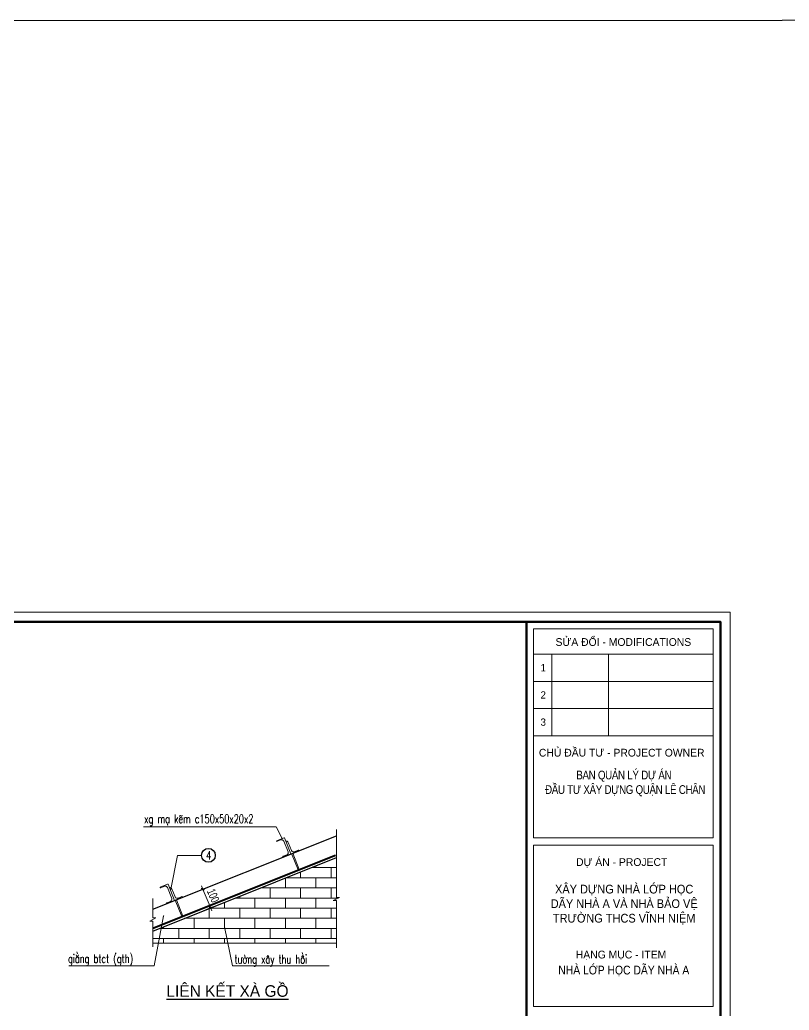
# Model space of a CAD drawing. Header units: millimetres. Extents: x 3174748 to 6019813, y -1021377 to -112338.
# Drawn here: x 3918273 to 3951928, y -294039 to -250704 of the extents above; entities that cross this region are included whole.
import ezdxf
from ezdxf.enums import TextEntityAlignment as Align

# ---------------------------------------------------------------- set-up
doc = ezdxf.new("R2010")
doc.units = ezdxf.units.MM
doc.header["$LTSCALE"] = 60
doc.header["$MEASUREMENT"] = 0
doc.layers.get('DEFPOINTS').update_dxf_attribs({"lineweight": 0})
for name, color, linetype, lineweight in [('08. Net Text', 3, 'Continuous', 13), ('dim', 144, 'Continuous', 13), ('Hatch', 116, 'Continuous', 0), ('Khungten_LCDI', 7, 'Continuous', 5), ('LC Dim', 8, 'Continuous', 18), ('LC ISO', 153, 'Continuous', 13), ('LC Khac', 4, 'Continuous', 9), ('LC Net dam 1', 30, 'Continuous', 30), ('LC Net dam2', 6, 'Continuous', 40), ('LC Net thay', 7, 'Continuous', 25), ('LC Text1', 3, 'Continuous', 20), ('LC Text2', 7, 'Continuous', 25)]:
    doc.layers.add(name, color=color, linetype=linetype, lineweight=lineweight)
doc.styles.add('HOATBIF', font='hoatbif.shx', dxfattribs={"width": 0.7})
doc.styles.add('Khungten', font='VHAVAN.TTF', dxfattribs={"width": 0.9, "height": 5000})
doc.styles.add('LC 1', font='VHAVANB.TTF')
doc.styles.add('LC 3', font='vnsimli.shx', dxfattribs={"width": 0.75})
doc.styles.add('Text Khung Ten', font='VHAVAN.TTF')
doc.styles.add('Title', font='VHBLACK.TTF', dxfattribs={"width": 0.8})
doc.dimstyles.new('1-135', dxfattribs={"dimscale": 135, "dimtxt": 2.5, "dimasz": 0.35, "dimexe": 0.5, "dimexo": 0, "dimgap": 0.8, "dimtad": 1, "dimdec": 0, "dimzin": 0, "dimdsep": 46, "dimtxsty": 'HOATBIF', "dimblk1": 'DOT', "dimblk2": 'DOT', "dimsah": 1, "dimcen": -1, "dimdle": 1, "dimclrd": 256, "dimclre": 256, "dimclrt": 4, "dimadec": 3, "dimazin": 2, "dimtfac": 0.333333, "dimtdec": 0, "dimtix": 1, "dimtmove": 2, "dimatfit": 3, "dimldrblk": 'DOT', "dimfxl": 1, "dimtvp": 0.833333, "dimtolj": 1, "dimtzin": 0, "dimarcsym": 0})
doc.dimstyles.new('1-160', dxfattribs={"dimscale": 160, "dimtxt": 2.5, "dimasz": 0.35, "dimexe": 0.5, "dimexo": 0, "dimgap": 0.8, "dimtad": 1, "dimdec": 0, "dimzin": 0, "dimdsep": 46, "dimtxsty": 'HOATBIF', "dimblk1": 'DOT', "dimblk2": 'DOT', "dimsah": 1, "dimcen": -1, "dimdle": 1, "dimclrd": 256, "dimclre": 256, "dimclrt": 4, "dimadec": 3, "dimazin": 2, "dimtfac": 0.333333, "dimtdec": 0, "dimtix": 1, "dimtmove": 2, "dimatfit": 3, "dimldrblk": 'DOT', "dimfxl": 1, "dimtvp": 0.833333, "dimtolj": 1, "dimtzin": 0, "dimarcsym": 0})

# ---------------------------------------------------------------- blocks, each defined once
blk = doc.blocks.new('Nha o can bo nhan vien Trung doan')
at = {"layer": 'DEFPOINTS', "lineweight": 0}
blk.add_lwpolyline([(-1200, -14850), (-1200, 14850), (40800, 14850), (40800, -14850)], close=True, dxfattribs=at)
at = {"layer": 'Khungten_LCDI', "color": 5, "lineweight": 60}
blk.add_line((36600, 14650), (36600, -14650), dxfattribs=at)
at = {"layer": 'Khungten_LCDI', "color": 5, "lineweight": 25}
blk.add_line((40600, -14650), (40600, 14650), dxfattribs=at)
at = {"layer": 'Khungten_LCDI', "color": 9, "lineweight": 15}
for p, q in [((36750, 13981), (40450, 13981)), ((37123, 13981), (37123, 12297)), ((38293, 13981), (38293, 12297)), ((36750, 13420), (40450, 13420)), ((36750, 12858), (40450, 12858)), ((36750, 12297), (40450, 12297))]:
    blk.add_line(p, q, dxfattribs=at)
at = {"layer": 'Khungten_LCDI', "color": 5, "lineweight": 60}
blk.add_lwpolyline([(0, -14650), (0, 14650), (40600, 14650), (40600, -14650)], close=True, dxfattribs=at)
at = {"layer": 'Khungten_LCDI', "color": 9, "lineweight": 15}
for points in [[(36750, 10190), (40450, 10190), (40450, 14500), (36750, 14500)], [(36750, 6712), (40450, 6712), (40450, 10040), (36750, 10040)]]:
    blk.add_lwpolyline(points, close=True, dxfattribs=at)
at = {"color": 7, "style": 'Khungten'}
for s, p in [('söa ®æi - modifications', (38600, 14151)), ('chñ ®Çu t\xad - project owner', (38566, 11868)), ('dù ¸n - project', (38566, 9612)), ('h¹ng môc - item', (38552, 7704))]:
    blk.add_text(s, height=160, dxfattribs=at).set_placement(p, align=Align.CENTER)
at = {"color": 4, "char_height": 180, "attachment_point": 5, "style": 'Khungten'}
for s, insert, width in [('{\\f.VnArialH|b0|i0|c0|p34;\\W0.8;\\T0.95;Ban qu¶n lý dù\\fArial|b0|i0|c0|p34; \\f.VnArialH|b0|i0|c0|p34;¸n\\P ®Çu t\xad x©y dùng quËn lª ch©n}', (38609, 11313), 3350.41), ('{\\f.VnArialH|b0|i0|c0|p34;x©y dùng nhµ líp häc \\Pd·y nhµ a vµ nhµ b¶o vÖ tr\xadêng thcs vÜnh niÖm}', (38617, 8814), 3318.94), ('{\\f.VnArialH|b0|i0|c0|p34;\\W0.85;NHµ líp häc d·y nhµ a}', (38609, 7444), 3815.43)]:
    blk.add_mtext(s, dxfattribs=dict(at, insert=insert, width=width))
at = {"color": 7, "style": 'Khungten', "width": 0.8}
for tag, p in [('REVISION', (39499, -10746)), ('NGAYHT', (39546, -11609))]:
    blk.add_attdef(tag, text='', height=200, dxfattribs=at).set_placement(p, align=Align.CENTER)
at = {"layer": '08. Net Text', "color": 7, "style": 'Text Khung Ten'}
blk.add_text('1', height=150, dxfattribs=at).set_placement((36892, 13627))
at = {"layer": '08. Net Text', "color": 7, "ltscale": 2, "style": 'Text Khung Ten'}
for s, p in [('2', (36892, 13065)), ('3', (36892, 12504))]:
    blk.add_text(s, height=150, dxfattribs=at).set_placement(p)
at = {"layer": 'LC Text1', "style": 'Title', "width": 1.485915}
for tag, p, p2 in [('TENBANVE1', (36913, -8886), (40339, -8886)), ('TENBANVE2', (36913, -9562), (40339, -9562))]:
    blk.add_attdef(tag, text='', height=250, dxfattribs=at).set_placement(p, p2, align=Align.FIT)
at = {"layer": 'LC Text1', "style": 'Title', "width": 0.7}
blk.add_attdef('SOBANVE', text='', height=250, dxfattribs=at).set_placement((39562, -13896), align=Align.CENTER)
blk = doc.blocks.new('DOT')
at = {"layer": 'LC Dim'}
blk.add_line((-3, 0), (3, 0), dxfattribs=at)
at = {"layer": 'LC Dim', "color": 4}
blk.add_line((-1, -1), (1, 1), dxfattribs=at)
blk.add_lwpolyline([(0.5, 1), (-1, -0.5), (-0.5, -1), (1, 0.5)], close=True, dxfattribs=at)
blk = doc.blocks.new('*D329')
at = {"layer": 'DEFPOINTS', "color": 0, "ltscale": 0.3, "transparency": 16777216}
for p in [(3305800, -441911), (3306143, -442728), (3306463, -442594)]:
    blk.add_point(p, dxfattribs=at)
at = {"layer": 'LC Dim', "lineweight": -2, "ltscale": 0.3, "transparency": 16777216}
for p, q in [((3305800, -441911), (3306191, -441748)), ((3306142, -441825), (3306443, -442545)), ((3306143, -442728), (3306533, -442565))]:
    blk.add_line(p, q, dxfattribs=at)
for p, xscale, yscale, zscale, rotation in [((3306121, -441777), 52.49999999999999, 52.49999999999999, 52.49999999999999, 112.7093784008755), ((3306463, -442594), 52.50000000000001, 52.50000000000001, 52.50000000000001, 292.7093784008755)]:
    blk.add_blockref('DOT', p, dxfattribs=dict(at, xscale=xscale, yscale=yscale, zscale=zscale, rotation=rotation))
at = {"layer": 'LC Dim', "color": 4, "ltscale": 0.3, "transparency": 16777216, "insert": (3306576, -442066), "char_height": 375, "attachment_point": 5, "rotation": 292.7094, "style": 'HOATBIF'}
blk.add_mtext('\\A1;100', dxfattribs=at)
blk = doc.blocks.new('TIEUDE2')
at = {"layer": 'LC Text2', "color": 7, "style": 'LC 1'}
blk.add_attdef('%%UTIªU§Ò', text='', height=3.5, dxfattribs=at).set_placement((0, 0), align=Align.BOTTOM_CENTER)
blk.add_attdef('TL', text='', height=2.2, dxfattribs=at).set_placement((0, -1.8), align=Align.TOP_CENTER)
blk = doc.blocks.new('d®')
at = {"layer": 'Hatch', "ltscale": 2}
h = blk.add_hatch(dxfattribs=at)
h.set_pattern_fill('AR-BRSTD', color=256, scale=167.357628, style=0)
h.set_pattern_definition([(0, (987437.6, -572872.9), (0, 446.34279), []), (90, (987437.6, -572872.9), (-669.43051, 446.3428), [446.3428, -446.3428])])
h.paths.add_polyline_path([(3311999, -442382.2), (3311861.1, -442382.2), (3312126.3, -442247.4), (3311999, -442247.4), (3311999, -440392.4), (3303923.1, -443622.7), (3303923.1, -444157.2), (3311999, -444157.2)])
at = {"layer": 'LC ISO'}
blk.add_line((3311999, -444157.2, -81.4), (3303923.1, -444157.2, -81.4), dxfattribs=at)
at = {"layer": 'LC ISO', "linetype": 'ByBlock', "elevation": -81.4}
for points in [[(3311999, -444361.3), (3311999, -442286.6), (3311861.1, -442286.6), (3312126.3, -442151.7), (3311999, -442151.7), (3311999, -439161.5)], [(3303923.1, -444318), (3303923.1, -443184.2), (3303785.2, -443184.2), (3304050.4, -443049.4), (3303923.1, -443049.4), (3303923.1, -442188.4)]]:
    blk.add_lwpolyline(points, dxfattribs=at)
at = {"layer": 'LC Khac'}
for p, q in [((3309694.9, -439515.1, -81.4), (3309362.3, -439647.8, -81.4)), ((3309362.3, -439647.8, -81.4), (3309369.6, -439666, -81.4)), ((3309551.7, -439610.8, -81.4), (3309390.7, -439675.1, -81.4)), ((3309681.8, -439666.7, -81.4), (3309870.5, -440140.4, -81.4)), ((3309716.1, -439524.2, -81.4), (3309997, -440229, -81.4)), ((3309879.8, -439720.5, -81.4), (3310020.7, -440083.9, -81.4)), ((3310157.7, -440133.2, -81.4), (3310318.7, -440069, -81.4)), ((3310339.8, -440078.1, -81.4), (3310347.1, -440096.2, -81.4)), ((3309649.1, -440367.2, -81.4), (3309644.5, -440355.7, -81.4)), ((3309996.7, -440228.5, -81.4), (3309649.3, -440367.1, -81.4)), ((3309814.6, -440270.4, -81.4), (3309653.6, -440334.5, -81.4)), ((3310027.1, -440217, -81.4), (3310312.6, -440934.2, -81.4)), ((3310075.9, -440197.5, -81.4), (3310361.4, -440914.7, -81.4)), ((3310315.9, -440942.5, -81.4), (3310364.7, -440922.9, -81.4)), ((3304572.7, -441556.6, -81.4), (3304240.1, -441689.3, -81.4)), ((3304240.1, -441689.3, -81.4), (3304247.4, -441707.4, -81.4)), ((3304429.5, -441652.3, -81.4), (3304268.5, -441716.5, -81.4)), ((3304559.6, -441708.2, -81.4), (3304750.8, -442188.4, -81.4)), ((3304592.3, -441562.7, -81.4), (3304877.3, -442276.9, -81.4)), ((3304753, -441761, -81.4), (3304898.5, -442125.3, -81.4)), ((3304862.2, -442282.3, -81.4), (3304529.6, -442415, -81.4)), ((3304694.9, -442318.4, -81.4), (3304533.8, -442382.5, -81.4)), ((3304907.5, -442264.9, -81.4), (3305193, -442982, -81.4)), ((3304956.3, -442245.3, -81.4), (3305241.8, -442962.5, -81.4)), ((3305035.5, -442174.7, -81.4), (3305196.4, -442110.4, -81.4)), ((3305217.6, -442119.5, -81.4), (3305224.8, -442137.7, -81.4)), ((3304529.3, -442415.2, -81.4), (3304524.7, -442403.6, -81.4)), ((3305193, -442982, -81.4), (3305241.8, -442962.5, -81.4))]:
    blk.add_line(p, q, dxfattribs=at)
for centre, radius, start, end in [((3309384.7, -439659.9, -81.4), 16.3, 201.75032, 291.75032), ((3309588.8, -439703.8, -81.4), 100.1, 21.75032, 111.75032), ((3309701, -439530.3, -81.4), 16.3, 21.75032, 111.75032), ((3309797.1, -439755.1, -81.4), 89.6, 22.70245, 102.85182), ((3309777.6, -440177.4, -81.4), 100.1, 291.70884, 21.70884), ((3310114.8, -440037.3, -81.4), 105, 206.33198, 294.07481), ((3310324.7, -440084.1, -81.4), 16.3, 21.75032, 111.75032), ((3309659.6, -440349.7, -81.4), 16.3, 111.70884, 201.70884), ((3304262.5, -441701.4, -81.4), 16.3, 201.75032, 291.75032), ((3304466.6, -441745.2, -81.4), 100.1, 21.75032, 111.75032), ((3304578.7, -441571.7, -81.4), 16.3, 21.75032, 111.75032), ((3304670.3, -441795.6, -81.4), 89.6, 22.70245, 102.85182), ((3304657.8, -442225.4, -81.4), 100.1, 291.70884, 21.70884), ((3304992.6, -442078.8, -81.4), 105, 206.33198, 294.07481), ((3305202.5, -442125.5, -81.4), 16.3, 21.75032, 111.75032), ((3304539.9, -442397.6, -81.4), 16.3, 111.70884, 201.70884)]:
    blk.add_arc(centre, radius, start, end, dxfattribs=at)
at = {"layer": 'LC Net dam2'}
blk.add_line((3303923.1, -443490.5, -81.4), (3311953.4, -440278.4, -81.4), dxfattribs=at)
at = {"layer": 'LC Net thay'}
for p, q in [((3303923.1, -442658.6, -81.4), (3311999, -439428.2, -81.4)), ((3303923.1, -443622.7, -81.4), (3311999, -440392.4, -81.4))]:
    blk.add_line(p, q, dxfattribs=at)
at = {"layer": 'LC Text2', "ltscale": 100}
blk.add_circle((3306366.8, -440292.2), 304.2, dxfattribs=at)
at = {"layer": 'LC Text2'}
ref = blk.add_blockref('TIEUDE2', (3307204.7, -446669.7), dxfattribs=dict(at, xscale=149.9999961097171, yscale=149.9999961097171, zscale=149.9999961097171))
ref.add_attrib('%%UTIªU§Ò', '%%Uliªn kÕt xµ gå', dxfattribs={"color": 7, "height": 509.422, "style": 'LC 1'}).set_placement((3307204.7, -446669.7), align=Align.BOTTOM_CENTER)
at = {"layer": 'LC Text1', "color": 3, "style": 'LC 3', "width": 0.7}
for s, p in [('xg m¹ kÏm c150x50x20x2', (3303542.3, -438873.7)), ('gi»ng btct (gth)', (3300189.2, -445025.8, -81.4)), ('t\xadêng x©y thu håi', (3307515.8, -445051.6, -81.4))]:
    blk.add_text(s, height=375, dxfattribs=at).set_placement(p)
at = {"layer": 'LC Text2', "ltscale": 100, "style": 'LC 3', "width": 0.75}
blk.add_text('4', height=375, dxfattribs=at).set_placement((3306383.9, -440292.2), align=Align.MIDDLE_CENTER)
at = {"layer": 'LC Dim', "ltscale": 0.3}
dim = blk.add_aligned_dim(p1=(3305800.5, -441910.8, -81.4), p2=(3306142.5, -442728.1, -81.4), distance=347.8, text='100', dimstyle='1-160', override={"dimscale": 150, "dimlfac": 0.127877}, dxfattribs=at)
dim.commit()
dim.dimension.update_dxf_attribs({"geometry": '*D329', "text_midpoint": (3306576, -442066.5, -81.4)})
at = {"layer": 'dim'}
for points in [[(3309615.2, -439547, -81.4), (3309340, -439044.6, -81.4), (3303515.3, -439044.6, -81.4)], [(3304717, -441782.8), (3305011.8, -440292.2), (3306062.6, -440292.2)], [(3304396.9, -442957.1), (3303976.2, -445149.1), (3300222.2, -445149.1)], [(3307070.8, -443440.7), (3307424.6, -445149.1), (3311685.2, -445149.1)]]:
    blk.add_leader(points, dimstyle='1-135', dxfattribs=at)

msp = doc.modelspace()

# ---------------------------------------------------------------- linework, layer by layer
at = {"layer": 'LC Net dam 1', "ltscale": 0.3}
msp.add_lwpolyline([(3805637.2, -250777.7), (3988119.7, -250704.2), (3988119.7, -377554.2), (3805637.2, -377627.7)], close=True, dxfattribs=at)

# ---------------------------------------------------------------- block references
at = {"layer": 'LC Dim', "xscale": 0.994318181818681, "yscale": 0.994318181818681, "zscale": 0.994318181818681}
msp.add_blockref('d®', (638942.5, 150526.8, 80.9), dxfattribs=at)
at = {"layer": 'LC Net thay', "xscale": 2.121212121213186, "yscale": 2.121212121213186, "zscale": 2.121212121213186}
msp.add_blockref('Nha o can bo nhan vien Trung doan', (3862795.1, -308116.9), dxfattribs=at)

doc.saveas('drawing.dxf')
